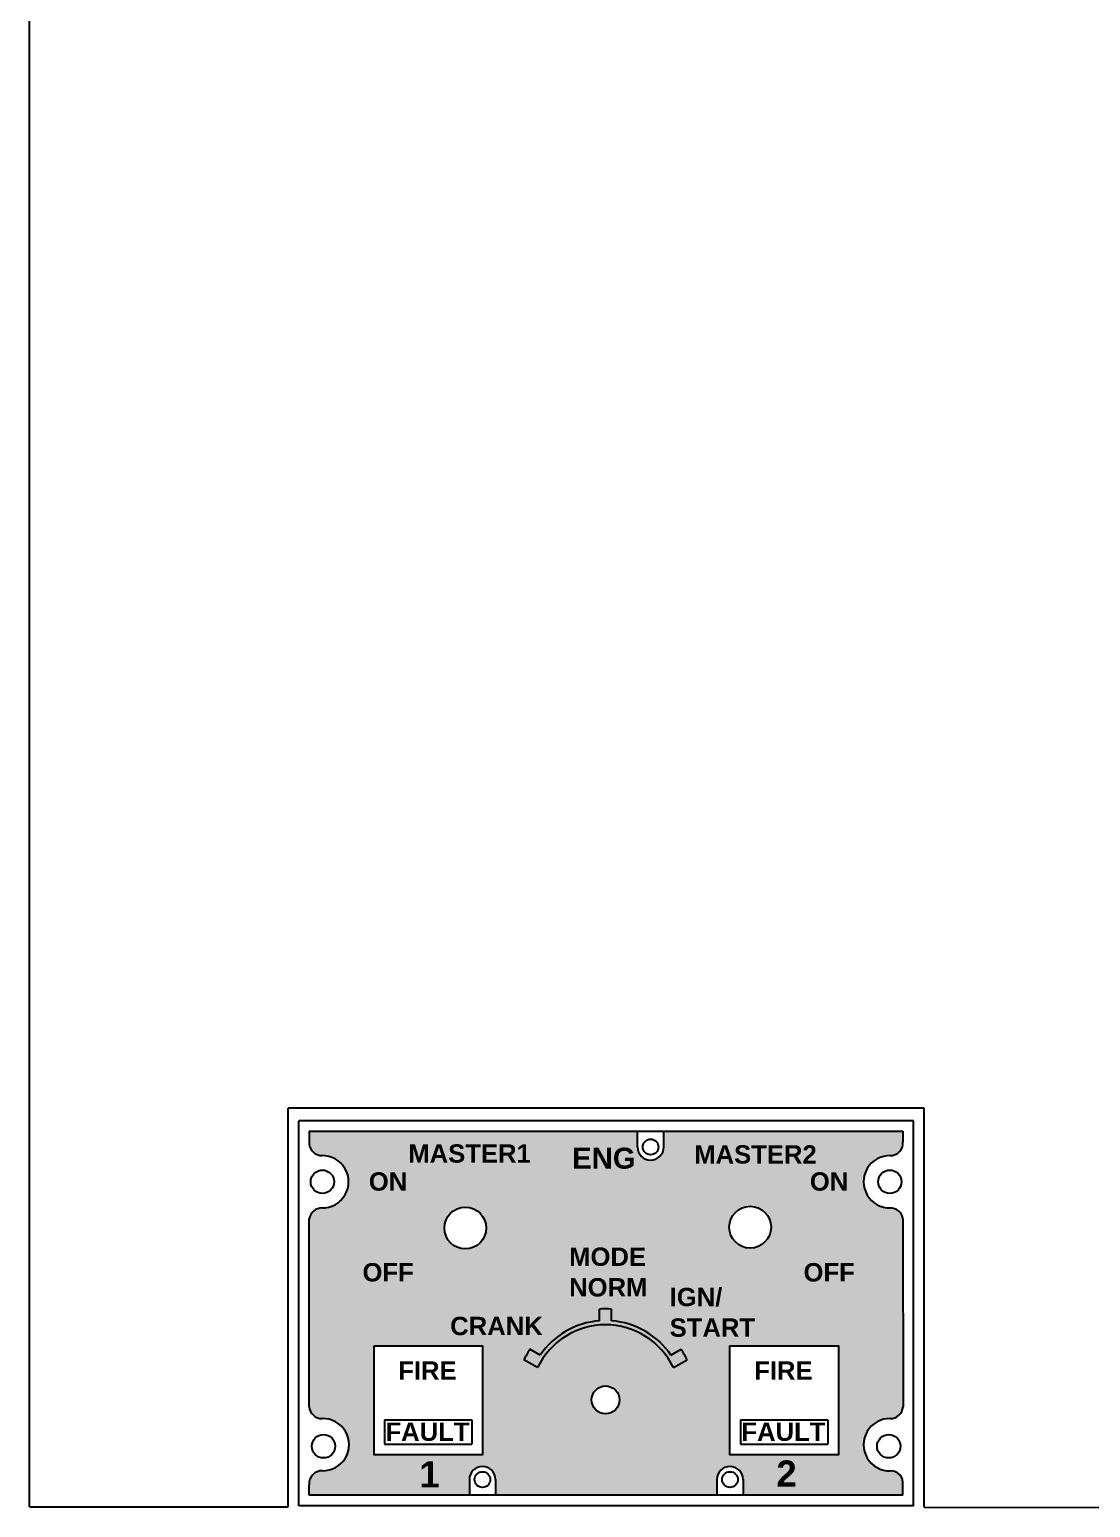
# Model space of a CAD drawing. Header units: millimetres. Extents: x 1492 to 7903, y -55 to 3601.
# Drawn here: x 2411 to 2613.3, y 231.1 to 513.1 of the extents above; entities that cross this region are included whole.
import ezdxf

# ---------------------------------------------------------------- set-up
doc = ezdxf.new("R2010")
doc.units = ezdxf.units.MM
doc.styles.get("Standard").update_dxf_attribs({"font": 'sanss___.ttf'})

msp = doc.modelspace()

# ---------------------------------------------------------------- hatches: boundary and pattern name
at = {"true_color": 0x6d7c87}
h = msp.add_hatch(color=8, dxfattribs=at)
h.dxf.hatch_style = 1
h.paths.add_polyline_path([(2575.149018714942, 298.2341612745025, 0.438301958698206), (2577.521673623799, 300.8800279458207), (2577.521673623799, 302.8800279458206), (2531.894430261993, 302.8800279458206), (2531.894430261993, 299.8800279458206, -1), (2526.894430261993, 299.8800279458206), (2526.894430261993, 302.8800279458206), (2464.304388630087, 302.8800279458206), (2464.304388630087, 300.8800279458206, 0.4383019586980848), (2466.677043538942, 298.2341612745025, -1.025801776075593), (2466.677043538942, 288.2374051550884, 0.371801196321604), (2464.314902089205, 286.1423593694114), (2464.290081011004, 250.3092757324257, 0.3967530810865886), (2466.729068899635, 248.0664748619333, -1.034277823241414), (2466.741667044535, 238.1074010334893, 0.4463282627555928), (2464.304126835973, 235.4615218696476), (2464.304126835973, 233.4242892448197), (2494.82905136055, 233.4242892448197), (2494.82905136055, 236.4242892448197, -1), (2499.82905136055, 236.4242892448197), (2499.82905136055, 233.4242892448197), (2542.03567684347, 233.4242892448197), (2542.03567684347, 236.4242892448197, -1), (2547.03567684347, 236.4242892448197), (2547.03567684347, 233.4242892448197), (2577.521935417913, 233.4242892448197), (2577.521935417913, 235.4615218696435, 0.4492315558493474), (2575.149280509058, 238.0701559161378, -1.027097391544084), (2575.16189399812, 248.0665747515715, 0.3890021089620495), (2577.535981242882, 250.3092757324257), (2577.51116016468, 286.1423593694114, 0.3718011963216612), (2575.149018714943, 288.2374051550884, -1.025801776075687)])
h.paths.add_polyline_path([(2498.047872609941, 284.4142555038813, -1), (2490.075982308142, 284.4142555038813, -1)], flags=16)
h.paths.add_polyline_path([(2519.650742708979, 268.9363550699518, -0.03314052117998529), (2521.947272050073, 268.9363550699519), (2521.947272050073, 266.7081304580852, -0.2276050358839591), (2533.2818775056, 260.1640929471783), (2535.211576624815, 261.2782052531119, -0.03314052117998887), (2536.359841295362, 259.2893525031882), (2533.739159084091, 257.7763009230511, 0.6321445238223122), (2507.858855674961, 257.7763009230506), (2505.238173463691, 259.2893525031882, -0.03314052117998239), (2506.386438134238, 261.2782052531116), (2508.316137253452, 260.1640929471783, -0.2276050358839454), (2519.650742708979, 266.7081304580851)], flags=16)
h.paths.add_polyline_path([(2497.32905136055, 261.9591970601657), (2497.32905136055, 241.169944368911), (2476.659487257153, 241.169944368911), (2476.659487257153, 261.9591970601657)], flags=16)
h.paths.add_polyline_path([(2523.454645634238, 251.6312026863482, -1), (2518.143369124814, 251.6312026863482, -1)], flags=16)
h.paths.add_polyline_path([(2552.365746422146, 284.5691188220242, -1), (2544.393856120346, 284.5691188220242, -1)], flags=16)
h.paths.add_polyline_path([(2495.32905136055, 247.8291506481055), (2495.32905136055, 243.169944368911), (2478.650375385379, 243.169944368911), (2478.65037538538, 247.8291506481055)], flags=0)
h.paths.add_polyline_path([(2544.53567684347, 261.9591970601657), (2565.205240946867, 261.9591970601657), (2565.205240946867, 241.169944368911), (2544.53567684347, 241.169944368911)], flags=16)
h.paths.add_polyline_path([(2546.526564971697, 247.8291506481055), (2563.205240946867, 247.8291506481055), (2563.205240946867, 243.169944368911), (2546.526564971697, 243.169944368911)], flags=0)
h.paths.add_polyline_path([(2545.833780917119, 241.9068878622538), (2563.316977076241, 241.9068878622538), (2563.316977076241, 260.8976286029945), (2545.833780917119, 260.8976286029945)], flags=8)
h.paths.add_polyline_path([(2477.957591330802, 241.9068878622538), (2495.440787489924, 241.9068878622538), (2495.440787489924, 260.8976286029945), (2477.957591330802, 260.8976286029945)], flags=8)
at = {"true_color": 0xffffff}
h = msp.add_hatch(color=7, dxfattribs=at)
edge = h.paths.add_edge_path()
edge.add_line((2519.650742708979, 266.7081304580851), (2519.650742708979, 268.9363550699519))
edge.add_arc((2520.799007379526, 251.631202686348), 17.34320647323831, 86.20376539831648, 93.7962346016833, ccw=False)
edge.add_line((2521.947272050073, 268.9363550699519), (2521.947272050073, 266.7081304580852))
edge.add_arc((2520.799007379526, 251.6312026863482), 15.12059068911664, 34.35526103128552, 85.64473896871328, ccw=False)
edge.add_line((2533.2818775056, 260.1640929471783), (2535.211576624814, 261.2782052531118))
edge.add_arc((2520.799007379526, 251.6312026863482), 17.34320647323831, 26.203765398316307, 33.79623460168301, ccw=False)
edge.add_line((2536.359841295362, 259.2893525031882), (2533.739159084091, 257.7763009230508))
edge.add_arc((2520.799007379526, 251.6312026863482), 14.32514427417341, 25.40239347027086, 154.5976065297291)
edge.add_line((2507.858855674961, 257.7763009230508), (2505.238173463691, 259.2893525031882))
edge.add_arc((2520.799007379526, 251.6312026863482), 17.34320647323831, 146.203765398317, 153.7962346016837, ccw=False)
edge.add_line((2506.386438134237, 261.2782052531118), (2508.316137253452, 260.1640929471783))
edge.add_arc((2520.799007379526, 251.6312026863482), 15.12059068911664, 94.3552610312858, 145.6447389687137, ccw=False)

# ---------------------------------------------------------------- linework, layer by layer
at = {"color": 18, "true_color": 0x000000}
for p, q in [((2410.966450610203, 231.218409317838), (2410.966450610203, 602.1616148744838)), ((2581.535122190849, 307.3099280447807), (2460.290940063036, 307.3099280447808)), ((2460.290940063036, 231.1930785563379), (2460.290940063036, 307.3099280447807)), ((2579.53512219085, 304.8775029271089), (2462.290940063036, 304.877502927109)), ((2462.290940063036, 231.3929309904031), (2462.290940063036, 304.877502927109)), ((2579.53512219085, 231.3929309904031), (2579.535122190849, 304.8775029271089)), ((2581.53512219085, 231.1308131888737), (2581.535122190849, 307.3099280447807)), ((2464.304388630087, 302.8800279458206), (2464.304388630087, 300.8800279458206)), ((2464.304388630087, 302.8800279458206), (2577.521673623799, 302.8800279458206)), ((2526.894430261993, 299.8800279458206), (2526.894430261993, 302.8800279458206)), ((2531.894430261993, 299.8800279458206), (2531.894430261993, 302.8800279458206)), ((2577.521673623799, 302.8800279458206), (2577.521673623799, 300.8800279458206)), ((2464.290081011004, 250.3092757324256), (2464.314902089205, 286.1423593694113)), ((2577.51116016468, 286.1423593694113), (2577.535981242882, 250.3092757324256)), ((2519.650742708979, 266.7081304580851), (2519.650742708979, 268.9363550699519)), ((2521.947272050073, 266.7081304580852), (2521.947272050073, 268.9363550699519)), ((2508.316137253452, 260.1640929471783), (2506.386438134237, 261.2782052531118)), ((2533.2818775056, 260.1640929471783), (2535.211576624814, 261.2782052531118)), ((2507.858855674961, 257.7763009230508), (2505.238173463691, 259.2893525031882)), ((2533.739159084091, 257.7763009230508), (2536.359841295362, 259.2893525031882)), ((2478.650375385379, 247.8291506481055), (2495.329051360549, 247.8291506481055)), ((2478.65037538538, 247.8291506481055), (2478.650375385379, 243.169944368911)), ((2495.32905136055, 247.8291506481055), (2495.32905136055, 243.169944368911)), ((2546.526564971697, 247.8291506481055), (2563.205240946867, 247.8291506481055)), ((2546.526564971697, 247.8291506481055), (2546.526564971697, 243.169944368911)), ((2563.205240946867, 247.8291506481055), (2563.205240946867, 243.169944368911)), ((2478.650375385379, 243.169944368911), (2495.329051360549, 243.169944368911)), ((2546.526564971697, 243.169944368911), (2563.205240946867, 243.169944368911)), ((2464.304126835973, 233.4242892448197), (2464.304126835973, 235.4242892448197)), ((2494.82905136055, 236.4242892448197), (2494.82905136055, 233.4242892448197)), ((2499.82905136055, 236.4242892448197), (2499.82905136055, 233.4242892448197)), ((2542.03567684347, 236.4242892448197), (2542.03567684347, 233.4242892448197)), ((2547.03567684347, 236.4242892448197), (2547.03567684347, 233.4242892448197)), ((2577.521935417913, 233.4242892448197), (2577.521935417913, 235.4242892448197)), ((2410.966450610203, 231.218409317838), (2460.290940063036, 231.1930785563378)), ((2579.53512219085, 231.3929309904031), (2462.290940063036, 231.3929309904031)), ((2577.521935417913, 233.4242892448197), (2464.304126835973, 233.4242892448197)), ((2581.53512219085, 231.1308131888737), (2630.966450610203, 231.1054275598542))]:
    msp.add_line(p, q, dxfattribs=at)
for points in [[(2476.659487257153, 261.9591970601657), (2497.32905136055, 261.9591970601657), (2497.32905136055, 241.169944368911), (2476.659487257153, 241.169944368911)], [(2544.53567684347, 261.9591970601657), (2565.205240946867, 261.9591970601657), (2565.205240946867, 241.169944368911), (2544.53567684347, 241.169944368911)]]:
    msp.add_lwpolyline(points, close=True, dxfattribs=at)
for centre, radius in [((2529.394430261993, 299.8800279458206), 1.5), ((2466.804388630087, 293.2357832147954), 2.232332985104004), ((2575.021673623799, 293.2357832147954), 2.232332985104004), ((2494.061927459042, 284.4142555038813), 3.985945150899489), ((2548.379801271246, 284.5691188220242), 3.985945150899489), ((2520.799007379526, 251.6312026863482), 2.655638254711903), ((2467.021054116809, 242.7800387217952), 2.232332985104004), ((2574.805008137076, 242.7800387217952), 2.232332985104004), ((2497.32905136055, 236.4242892448197), 1.5), ((2544.53567684347, 236.4242892448197), 1.5)]:
    msp.add_circle(centre, radius, dxfattribs=at)
for centre, radius, start, end in [((2466.709951401838, 300.6504318867735), 2.416494692558771, 174.5479879583645, 272.2397040119052), ((2529.394430261993, 299.8800279458206), 2.5, 180, 0), ((2575.116110852047, 300.6504318867735), 2.416494692558771, 267.7602959880948, 5.452012041635513), ((2466.804388630087, 293.2357832147954), 5, 268.540574937032, 91.45942506296798), ((2575.021673623799, 293.2357832147954), 5, 88.54057493703203, 271.459425062968), ((2466.709951401838, 285.8211345428174), 2.416494692558771, 87.76029598809475, 172.3610567191907), ((2575.116110852047, 285.8211345428174), 2.416494692558771, 7.638943280809271, 92.23970401190523), ((2466.700337504284, 250.4827987446289), 2.416494692558771, 184.1178242002659, 272.4616319438587), ((2575.125724749601, 250.4827987446289), 2.416494692558771, 267.5383680561413, 355.8821757997342), ((2466.903227210131, 243.0871502882401), 4.982369348743538, 268.8602997394551, 91.13970026058689), ((2575.021935417913, 243.0685339758449), 5, 88.54057493703203, 271.459425062968), ((2466.709689607728, 235.6911179286566), 2.416494692558771, 87.76029598809475, 185.4520120416355), ((2497.32905136055, 236.4242892448197), 2.5, 0, 180), ((2544.53567684347, 236.4242892448197), 2.5, 0, 180), ((2575.176857974104, 235.7119103611611), 2.358406795729958, 353.9055074839375, 90.66998974464691)]:
    msp.add_arc(centre, radius, start, end, dxfattribs=at)
at = {"color": 1}
for centre, radius, start, end in [((2520.799007379526, 251.631202686348), 17.34320647323831, 86.20376539831653, 93.79623460168327), ((2520.799007379526, 251.6312026863482), 14.32514427417341, 25.40239347027086, 154.5976065297291), ((2520.799007379526, 251.6312026863482), 15.12059068911664, 94.35526103128582, 145.6447389687136), ((2520.799007379526, 251.6312026863482), 15.12059068911664, 34.35526103128543, 85.64473896871333), ((2520.799007379526, 251.6312026863482), 17.34320647323831, 146.203765398317, 153.7962346016837), ((2520.799007379526, 251.6312026863482), 17.34320647323831, 26.20376539831631, 33.79623460168305)]:
    msp.add_arc(centre, radius, start, end, dxfattribs=at)

# ---------------------------------------------------------------- texts
at = {"color": 7, "true_color": 0xffffff}
for s, insert, char_height, width, attachment_point in [('{\\fSansSerif|b1|i0|c2|p2;MASTER1}', (2483.189918476643, 300.3851259430974), 3.5, 22.74525140056635, 1), ('{\\fSansSerif|b1|i0|c2|p2;ENG}', (2514.43233776028, 299.7391118148419), 4, 22.128, 1), ('{\\fSansSerif|b1|i0|c2|p2;MASTER2}', (2537.713396769269, 300.2082177027949), 3.5, 22.7453, 1), ('{\\fSansSerif|b1|i0|c2|p2;ON}', (2475.653969129571, 295.0411712791868), 3.5, 22.7453, 1), ('{\\fSansSerif|b1|i0|c2|p2;ON}', (2559.758851321114, 295.0411712791868), 3.5, 22.7453, 1), ('{\\fSansSerif|b1|i0|c2|p2;MODE\\PNORM}', (2513.85952262326, 280.6898788422911), 3.5, 22.7453, 1), ('{\\fSansSerif|b1|i0|c2|p2;OFF}', (2474.449394762985, 277.721338705391), 3.5, 22.7453, 1), ('{\\fSansSerif|b1|i0|c2|p2;OFF}', (2558.554276954527, 277.721338705391), 3.5, 22.7453, 1), ('{\\fSansSerif|b1|i0|c2|p2;IGN/\\PSTART}', (2533.030786673197, 273.0032135411391), 3.5, 22.7453, 1), ('{\\fSansSerif|b1|i0|c2|p2;CRANK}', (2491.174917709543, 267.4779837655121), 3.5, 22.7453, 1), ('{\\fSansSerif|b1|i0|c2|p2;FIRE\\P\\PFAULT}', (2486.84562288087, 251.3662500021715), 3.5, 22.7453, 5), ('{\\fSansSerif|b1|i0|c2|p2;FIRE\\P\\PFAULT}', (2554.721812467187, 251.3662500021715), 3.5, 22.7453, 5), ('{\\fSansSerif|b1|i0|c2|p2;1}', (2485.292434096875, 239.9172243220407), 4.999999999999999, 4.4256080426712, 1), ('{\\fSansSerif|b1|i0|c2|p2;2}', (2553.377684124371, 240.0644179972048), 4.999999999999999, 4.4256, 1)]:
    msp.add_mtext(s, dxfattribs=dict(at, insert=insert, char_height=char_height, width=width, attachment_point=attachment_point))

doc.saveas('drawing.dxf')
